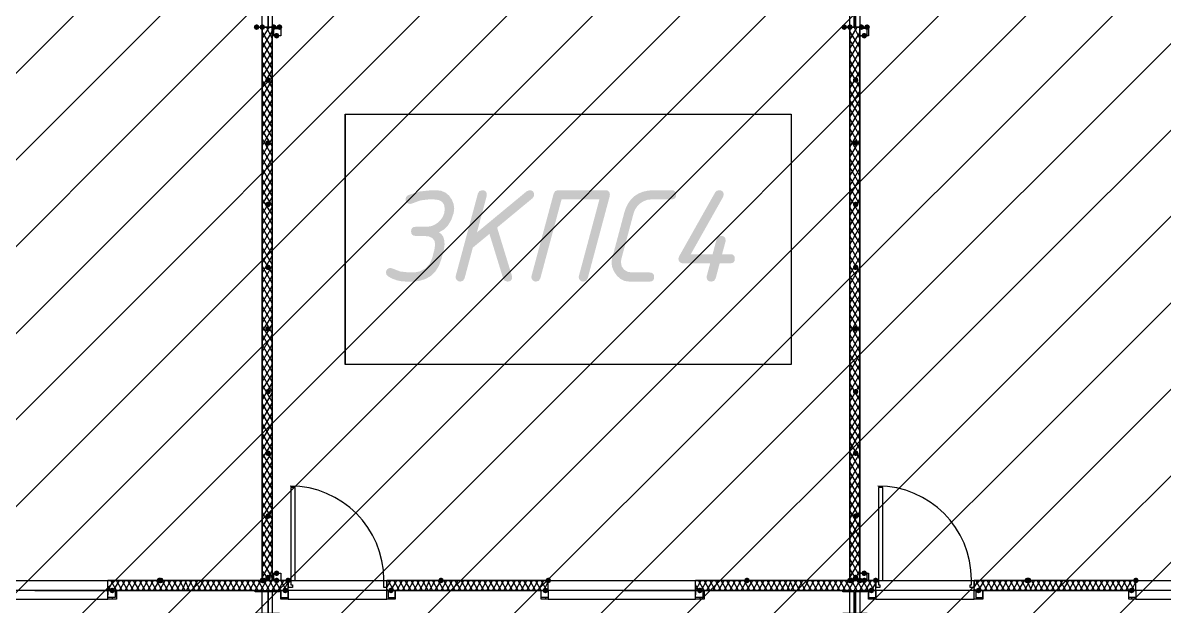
# Model space of a CAD drawing. Header units: millimetres. Extents: x 0 to 420, y 0 to 297.
# Drawn here: x 284.29 to 318.08, y 199.86 to 217.13 of the extents above; entities that cross this region are included whole.
import ezdxf

# ---------------------------------------------------------------- set-up
doc = ezdxf.new("R2010")
doc.units = ezdxf.units.MM
doc.layers.get('0').update_dxf_attribs({"linetype": 'CONTINUOUS'})

msp = doc.modelspace()

# ---------------------------------------------------------------- hatches: boundary and pattern name
at = {"true_color": 0x000007}
for points in [[(291.295667, 217.000667), (291.270796, 216.940871), (291.211, 216.916), (291.151204, 216.940871), (291.126333, 217.000667), (291.151204, 217.060462), (291.211, 217.085333), (291.270796, 217.060463)], [(291.465, 217.000667), (291.440129, 216.940871), (291.380333, 216.916), (291.320538, 216.940871), (291.295667, 217.000667), (291.320537, 217.060462), (291.380333, 217.085333), (291.440129, 217.060463)], [(291.803667, 217.000667), (291.778796, 216.940871), (291.719, 216.916), (291.659204, 216.940871), (291.634333, 217.000667), (291.659204, 217.060462), (291.719, 217.085333), (291.778796, 217.060463)], [(291.973, 217.000667), (291.948129, 216.940871), (291.888333, 216.916), (291.828538, 216.940871), (291.803667, 217.000667), (291.828537, 217.060462), (291.888333, 217.085333), (291.948129, 217.060463)], [(308.694667, 217.000667), (308.669796, 216.940871), (308.61, 216.916), (308.550204, 216.940871), (308.525333, 217.000667), (308.550204, 217.060462), (308.61, 217.085333), (308.669796, 217.060463)], [(308.864, 217.000667), (308.839129, 216.940871), (308.779333, 216.916), (308.719538, 216.940871), (308.694667, 217.000667), (308.719537, 217.060462), (308.779333, 217.085333), (308.839129, 217.060463)], [(309.202667, 217.000667), (309.177796, 216.940871), (309.118, 216.916), (309.058204, 216.940871), (309.033333, 217.000667), (309.058204, 217.060462), (309.118, 217.085333), (309.177796, 217.060463)], [(309.372, 217.000667), (309.347129, 216.940871), (309.287333, 216.916), (309.227538, 216.940871), (309.202667, 217.000667), (309.227537, 217.060462), (309.287333, 217.085333), (309.347129, 217.060463)], [(291.888333, 216.746667), (291.863462, 216.686871), (291.803667, 216.662), (291.743871, 216.686871), (291.719, 216.746667), (291.743871, 216.806462), (291.803667, 216.831333), (291.863462, 216.806463)], [(309.287333, 216.746667), (309.262462, 216.686871), (309.202667, 216.662), (309.142871, 216.686871), (309.118, 216.746667), (309.142871, 216.806462), (309.202667, 216.831333), (309.262462, 216.806463)], [(291.634333, 215.434333), (291.609462, 215.374537), (291.549667, 215.349667), (291.489871, 215.374537), (291.465, 215.434333), (291.489871, 215.494129), (291.549667, 215.519), (291.609462, 215.494129)], [(309.033333, 215.434333), (309.008462, 215.374537), (308.948667, 215.349667), (308.888871, 215.374537), (308.864, 215.434333), (308.888871, 215.494129), (308.948667, 215.519), (309.008462, 215.494129)], [(291.634333, 213.571667), (291.609462, 213.511871), (291.549667, 213.487), (291.489871, 213.511871), (291.465, 213.571667), (291.489871, 213.631462), (291.549667, 213.656333), (291.609462, 213.631463)], [(309.033333, 213.571667), (309.008462, 213.511871), (308.948667, 213.487), (308.888871, 213.511871), (308.864, 213.571667), (308.888871, 213.631462), (308.948667, 213.656333), (309.008462, 213.631463)], [(295.822247, 211.781539), (295.756652, 211.765003), (295.704563, 211.775062), (295.660741, 211.805793), (295.630975, 211.850096), (295.621053, 211.900602), (295.639381, 211.974602), (295.694916, 212.021318), (296.032536, 212.133697), (296.389999, 212.171248), (296.529456, 212.171248), (296.676639, 212.153575), (296.803204, 212.100555), (296.9092, 212.012188), (296.994682, 211.888475), (297.045049, 211.758664), (297.06193, 211.623892), (297.045945, 211.494907), (296.975252, 211.292956), (296.878927, 211.130278), (296.75697, 211.006875), (296.609382, 210.922746), (296.682858, 210.872714), (296.735404, 210.797), (296.76697, 210.69555), (296.777503, 210.568314), (296.756557, 210.41232), (296.684899, 210.141674), (296.609873, 209.934865), (296.505547, 209.765883), (296.371972, 209.634728), (296.2092, 209.5414), (296.0191, 209.484349), (295.801301, 209.465332), (295.662395, 209.465332), (295.507038, 209.47516), (295.361707, 209.504675), (295.226297, 209.553932), (295.100706, 209.62298), (295.056058, 209.670591), (295.041175, 209.735979), (295.050752, 209.787104), (295.07976, 209.830788), (295.123237, 209.860829), (295.176223, 209.871027), (295.247881, 209.848427), (295.466989, 209.764091), (295.734053, 209.735979), (295.875164, 209.735979), (296.044249, 209.7654), (296.204239, 209.853939), (296.33157, 209.984577), (296.40433, 210.141674), (296.475988, 210.41232), (296.498588, 210.566109), (296.477711, 210.676163), (296.415079, 210.754901), (296.310693, 210.802219), (296.164552, 210.818015), (295.920363, 210.818015), (295.861125, 210.82649), (295.81894, 210.851915), (295.793704, 210.894289), (295.785316, 210.953614), (295.793704, 211.01262), (295.81894, 211.054831), (295.861125, 211.080195), (295.920363, 211.088661), (296.238415, 211.088661), (296.355823, 211.101184), (296.464964, 211.138822), (296.565836, 211.201678), (296.658441, 211.289855), (296.726585, 211.388247), (296.76703, 211.494907), (296.783566, 211.615623), (296.763016, 211.740146), (296.701435, 211.829219), (296.598927, 211.882739), (296.455593, 211.900602), (296.316136, 211.900602), (296.065471, 211.870836)], [(298.105639, 210.877546), (297.613404, 210.471852), (297.369767, 209.565654), (297.322982, 209.490275), (297.240231, 209.465332), (297.189864, 209.475254), (297.144871, 209.50502), (297.113383, 209.547877), (297.102979, 209.596522), (297.109042, 209.637312), (297.763334, 212.070927), (297.80881, 212.146099), (297.892319, 212.171248), (297.951325, 212.162885), (297.993536, 212.137831), (298.0189, 212.096137), (298.027367, 212.037854), (298.023508, 211.998718), (297.734671, 210.920541), (299.206416, 212.138175), (299.292406, 212.171248), (299.351411, 212.162773), (299.393623, 212.137349), (299.418987, 212.094974), (299.427453, 212.035649), (299.41512, 211.977772), (299.378395, 211.93147), (298.33274, 211.066062), (298.769302, 209.641721), (298.775917, 209.598727), (298.767442, 209.540212), (298.742017, 209.498543), (298.699642, 209.473618), (298.640318, 209.465332), (298.557636, 209.489379), (298.511334, 209.561795)], [(301.362025, 211.900602), (300.240853, 211.900602), (299.61357, 209.565654), (299.566786, 209.490275), (299.484035, 209.465332), (299.433668, 209.475254), (299.388675, 209.50502), (299.357186, 209.547877), (299.346782, 209.596522), (299.352846, 209.637312), (300.007138, 212.070927), (300.052613, 212.146099), (300.136123, 212.171248), (301.536209, 212.171248), (301.595215, 212.162885), (301.637426, 212.137831), (301.662791, 212.096137), (301.671257, 212.037854), (301.667399, 211.998718), (301.015311, 209.565654), (300.969836, 209.490275), (300.886327, 209.465332), (300.835546, 209.475254), (300.790966, 209.50502), (300.759478, 209.547877), (300.749074, 209.596522), (300.755137, 209.637312)], [(302.847357, 209.735979), (302.906363, 209.727504), (302.948574, 209.702079), (302.973938, 209.659705), (302.982405, 209.60038), (302.973938, 209.541142), (302.948574, 209.498957), (302.906363, 209.473721), (302.847357, 209.465332), (302.250942, 209.465332), (302.113801, 209.484039), (301.991802, 209.54016), (301.884995, 209.633694), (301.793433, 209.764642), (301.737898, 209.898243), (301.71957, 210.033084), (301.733902, 210.141674), (302.094948, 211.494907), (302.148176, 211.653425), (302.21774, 211.790806), (302.303646, 211.907053), (302.405902, 212.002163), (302.524514, 212.076138), (302.659487, 212.128977), (302.810829, 212.16068), (302.978546, 212.171248), (303.498893, 212.171248), (303.558218, 212.162773), (303.600592, 212.137349), (303.626017, 212.094974), (303.634492, 212.035649), (303.626017, 211.976411), (303.600592, 211.934226), (303.558218, 211.90899), (303.498893, 211.900602), (302.904683, 211.900602), (302.786758, 211.888001), (302.67772, 211.850234), (302.577571, 211.787353), (302.486311, 211.699408), (302.417271, 211.602119), (302.375517, 211.494907), (302.012817, 210.141674), (301.998485, 210.041352), (302.021705, 209.917329), (302.091641, 209.819764), (302.196578, 209.756788), (302.324254, 209.735979)], [(304.993741, 210.277273), (305.235724, 210.277273), (305.295049, 210.268798), (305.337423, 210.243373), (305.362848, 210.200998), (305.371323, 210.141674), (305.362848, 210.082435), (305.337423, 210.04025), (305.295049, 210.015015), (305.235724, 210.006626), (304.922083, 210.006626), (304.805225, 209.565654), (304.75975, 209.490275), (304.676241, 209.465332), (304.61515, 209.473911), (304.571579, 209.499646), (304.545473, 209.542537), (304.536783, 209.602585), (304.541193, 209.635658), (304.641514, 210.006626), (303.835637, 210.006626), (303.782652, 210.016548), (303.739175, 210.046313), (303.710167, 210.090066), (303.700589, 210.141674), (303.71878, 210.209473), (304.787035, 212.103449), (304.834508, 212.154298), (304.903892, 212.171248), (304.96394, 212.162885), (305.006832, 212.137831), (305.032567, 212.096137), (305.041145, 212.037854), (305.022404, 211.970055), (304.067699, 210.277273), (304.713172, 210.277273), (304.832234, 210.719898), (304.87771, 210.793348), (304.961219, 210.818015), (305.021267, 210.809764), (305.064158, 210.78508), (305.089893, 210.744066), (305.098471, 210.686826), (305.094613, 210.649894)], [(291.634333, 211.751333), (291.609462, 211.691537), (291.549667, 211.666667), (291.489871, 211.691537), (291.465, 211.751333), (291.489871, 211.811129), (291.549667, 211.836), (291.609462, 211.811129)], [(309.033333, 211.751333), (309.008462, 211.691537), (308.948667, 211.666667), (308.888871, 211.691537), (308.864, 211.751333), (308.888871, 211.811129), (308.948667, 211.836), (309.008462, 211.811129)], [(291.634333, 209.888667), (291.609462, 209.828871), (291.549667, 209.804), (291.489871, 209.828871), (291.465, 209.888667), (291.489871, 209.948462), (291.549667, 209.973333), (291.609462, 209.948463)], [(309.033333, 209.888667), (309.008462, 209.828871), (308.948667, 209.804), (308.888871, 209.828871), (308.864, 209.888667), (308.888871, 209.948462), (308.948667, 209.973333), (309.008462, 209.948463)], [(291.634333, 208.068333), (291.609462, 208.008537), (291.549667, 207.983667), (291.489871, 208.008537), (291.465, 208.068333), (291.489871, 208.128129), (291.549667, 208.153), (291.609462, 208.128129)], [(309.033333, 208.068333), (309.008462, 208.008537), (308.948667, 207.983667), (308.888871, 208.008537), (308.864, 208.068333), (308.888871, 208.128129), (308.948667, 208.153), (309.008462, 208.128129)], [(291.634333, 206.205667), (291.609462, 206.145871), (291.549667, 206.121), (291.489871, 206.145871), (291.465, 206.205667), (291.489871, 206.265462), (291.549667, 206.290333), (291.609462, 206.265463)], [(309.033333, 206.205667), (309.008462, 206.145871), (308.948667, 206.121), (308.888871, 206.145871), (308.864, 206.205667), (308.888871, 206.265462), (308.948667, 206.290333), (309.008462, 206.265463)], [(291.634333, 204.385333), (291.609462, 204.325537), (291.549667, 204.300667), (291.489871, 204.325537), (291.465, 204.385333), (291.489871, 204.445129), (291.549667, 204.47), (291.609462, 204.445129)], [(309.033333, 204.385333), (309.008462, 204.325537), (308.948667, 204.300667), (308.888871, 204.325537), (308.864, 204.385333), (308.888871, 204.445129), (308.948667, 204.47), (309.008462, 204.445129)], [(291.634333, 202.522667), (291.609462, 202.462871), (291.549667, 202.438), (291.489871, 202.462871), (291.465, 202.522667), (291.489871, 202.582462), (291.549667, 202.607333), (291.609462, 202.582463)], [(309.033333, 202.522667), (309.008462, 202.462871), (308.948667, 202.438), (308.888871, 202.462871), (308.864, 202.522667), (308.888871, 202.582462), (308.948667, 202.607333), (309.008462, 202.582463)], [(291.634333, 200.702333), (291.609462, 200.642537), (291.549667, 200.617667), (291.489871, 200.642537), (291.465, 200.702333), (291.489871, 200.762129), (291.549667, 200.787), (291.609462, 200.762129)], [(291.888333, 200.829333), (291.863462, 200.769537), (291.803667, 200.744667), (291.743871, 200.769537), (291.719, 200.829333), (291.743871, 200.889129), (291.803667, 200.914), (291.863462, 200.889129)], [(309.033333, 200.702333), (309.008462, 200.642537), (308.948667, 200.617667), (308.888871, 200.642537), (308.864, 200.702333), (308.888871, 200.762129), (308.948667, 200.787), (309.008462, 200.762129)], [(309.287333, 200.829333), (309.262462, 200.769537), (309.202667, 200.744667), (309.142871, 200.769537), (309.118, 200.829333), (309.142871, 200.889129), (309.202667, 200.914), (309.262462, 200.889129)], [(287.02, 200.321333), (286.995129, 200.261537), (286.935333, 200.236667), (286.875538, 200.261537), (286.850667, 200.321333), (286.875537, 200.381129), (286.935333, 200.406), (286.995129, 200.381129)], [(291.888333, 200.617667), (291.863462, 200.557871), (291.803667, 200.533), (291.743871, 200.557871), (291.719, 200.617667), (291.743871, 200.677462), (291.803667, 200.702333), (291.863462, 200.677463)], [(292.142333, 200.321333), (292.117462, 200.261537), (292.057667, 200.236667), (291.997871, 200.261537), (291.973, 200.321333), (291.997871, 200.381129), (292.057667, 200.406), (292.117462, 200.381129)], [(295.275, 200.321333), (295.250129, 200.261537), (295.190333, 200.236667), (295.130538, 200.261537), (295.105667, 200.321333), (295.130537, 200.381129), (295.190333, 200.406), (295.250129, 200.381129)], [(299.847, 200.321333), (299.822129, 200.261537), (299.762333, 200.236667), (299.702538, 200.261537), (299.677667, 200.321333), (299.702537, 200.381129), (299.762333, 200.406), (299.822129, 200.381129)], [(304.419, 200.321333), (304.394129, 200.261537), (304.334333, 200.236667), (304.274537, 200.261537), (304.249667, 200.321333), (304.274537, 200.381129), (304.334333, 200.406), (304.394129, 200.381129)], [(309.160333, 200.617667), (309.135463, 200.557871), (309.075667, 200.533), (309.015871, 200.557871), (308.991, 200.617667), (309.015871, 200.677462), (309.075667, 200.702333), (309.135462, 200.677463)], [(309.287333, 200.617667), (309.262462, 200.557871), (309.202667, 200.533), (309.142871, 200.557871), (309.118, 200.617667), (309.142871, 200.677462), (309.202667, 200.702333), (309.262462, 200.677463)], [(309.499, 200.321333), (309.474129, 200.261537), (309.414333, 200.236667), (309.354537, 200.261537), (309.329667, 200.321333), (309.354537, 200.381129), (309.414333, 200.406), (309.474129, 200.381129)], [(312.674, 200.321333), (312.649129, 200.261537), (312.589333, 200.236667), (312.529537, 200.261537), (312.504667, 200.321333), (312.529537, 200.381129), (312.589333, 200.406), (312.649129, 200.381129)], [(317.203667, 200.321333), (317.178796, 200.261537), (317.119, 200.236667), (317.059204, 200.261537), (317.034333, 200.321333), (317.059204, 200.381129), (317.119, 200.406), (317.178796, 200.381129)]]:
    msp.add_hatch(color=0, dxfattribs=at).paths.add_polyline_path(points, flags=0)
h = msp.add_hatch(color=0, dxfattribs=at)
h.paths.add_polyline_path([(286.808333, 200.617667), (291.380333, 200.617667)], flags=0)
h.paths.add_polyline_path([(291.380333, 200.617667), (286.808333, 200.617667)], flags=0)
at = {"true_color": 0x0000fe}
for points in [[(288.417, 200.617667), (288.392129, 200.557871), (288.332333, 200.533), (288.272538, 200.557871), (288.247667, 200.617667), (288.272537, 200.677462), (288.332333, 200.702333), (288.392129, 200.677463)], [(288.459333, 200.617667), (288.434463, 200.557871), (288.374667, 200.533), (288.314871, 200.557871), (288.29, 200.617667), (288.314871, 200.677462), (288.374667, 200.702333), (288.434462, 200.677463)], [(291.465, 200.617667), (291.440129, 200.557871), (291.380333, 200.533), (291.320538, 200.557871), (291.295667, 200.617667), (291.320537, 200.677462), (291.380333, 200.702333), (291.440129, 200.677463)], [(291.507333, 200.617667), (291.482462, 200.557871), (291.422667, 200.533), (291.362871, 200.557871), (291.338, 200.617667), (291.362871, 200.677462), (291.422667, 200.702333), (291.482462, 200.677463)], [(291.507333, 200.617667), (291.482462, 200.557871), (291.422667, 200.533), (291.362871, 200.557871), (291.338, 200.617667), (291.362871, 200.677462), (291.422667, 200.702333), (291.482462, 200.677463)], [(292.227, 200.617667), (292.202129, 200.557871), (292.142333, 200.533), (292.082538, 200.557871), (292.057667, 200.617667), (292.082537, 200.677462), (292.142333, 200.702333), (292.202129, 200.677463)], [(296.756667, 200.617667), (296.731796, 200.557871), (296.672, 200.533), (296.612204, 200.557871), (296.587333, 200.617667), (296.612204, 200.677462), (296.672, 200.702333), (296.731796, 200.677463)], [(299.931667, 200.617667), (299.906796, 200.557871), (299.847, 200.533), (299.787204, 200.557871), (299.762333, 200.617667), (299.787204, 200.677462), (299.847, 200.702333), (299.906796, 200.677463)], [(305.816, 200.617667), (305.791129, 200.557871), (305.731333, 200.533), (305.671538, 200.557871), (305.646667, 200.617667), (305.671537, 200.677462), (305.731333, 200.702333), (305.791129, 200.677463)], [(308.864, 200.617667), (308.839129, 200.557871), (308.779333, 200.533), (308.719538, 200.557871), (308.694667, 200.617667), (308.719537, 200.677462), (308.779333, 200.702333), (308.839129, 200.677463)], [(308.906333, 200.617667), (308.881463, 200.557871), (308.821667, 200.533), (308.761871, 200.557871), (308.737, 200.617667), (308.761871, 200.677462), (308.821667, 200.702333), (308.881462, 200.677463)], [(308.906333, 200.617667), (308.881463, 200.557871), (308.821667, 200.533), (308.761871, 200.557871), (308.737, 200.617667), (308.761871, 200.677462), (308.821667, 200.702333), (308.881462, 200.677463)], [(309.626, 200.617667), (309.601129, 200.557871), (309.541333, 200.533), (309.481537, 200.557871), (309.456667, 200.617667), (309.481537, 200.677462), (309.541333, 200.702333), (309.601129, 200.677463)], [(314.113333, 200.617667), (314.088462, 200.557871), (314.028667, 200.533), (313.968871, 200.557871), (313.944, 200.617667), (313.968871, 200.677462), (314.028667, 200.702333), (314.088462, 200.677463)], [(314.155667, 200.617667), (314.130796, 200.557871), (314.071, 200.533), (314.011204, 200.557871), (313.986333, 200.617667), (314.011204, 200.677462), (314.071, 200.702333), (314.130796, 200.677463)], [(317.330667, 200.617667), (317.305796, 200.557871), (317.246, 200.533), (317.186204, 200.557871), (317.161333, 200.617667), (317.186204, 200.677462), (317.246, 200.702333), (317.305796, 200.677463)]]:
    msp.add_hatch(color=0, dxfattribs=at).paths.add_polyline_path(points, flags=0)
at = {"true_color": 0x000007}
h = msp.add_hatch(color=0, dxfattribs=at)
h.paths.add_polyline_path([(291.422667, 200.617667), (292.142333, 200.617667)], flags=0)
h.paths.add_polyline_path([(292.142333, 200.617667), (291.422667, 200.617667)], flags=0)
h = msp.add_hatch(color=0, dxfattribs=at)
h.paths.add_polyline_path([(295.063333, 200.617667), (299.847, 200.617667)], flags=0)
h.paths.add_polyline_path([(299.847, 200.617667), (295.063333, 200.617667)], flags=0)
h = msp.add_hatch(color=0, dxfattribs=at)
h.paths.add_polyline_path([(304.207333, 200.617667), (308.779333, 200.617667)], flags=0)
h.paths.add_polyline_path([(308.779333, 200.617667), (304.207333, 200.617667)], flags=0)
h = msp.add_hatch(color=0, dxfattribs=at)
h.paths.add_polyline_path([(308.821667, 200.617667), (309.541333, 200.617667)], flags=0)
h.paths.add_polyline_path([(309.541333, 200.617667), (308.821667, 200.617667)], flags=0)
h = msp.add_hatch(color=0, dxfattribs=at)
h.paths.add_polyline_path([(312.462333, 200.617667), (317.246, 200.617667)], flags=0)
h.paths.add_polyline_path([(317.246, 200.617667), (312.462333, 200.617667)], flags=0)

# ---------------------------------------------------------------- linework, layer by layer
at = {"color": 0, "true_color": 0x000006}
for points in [[(257.598334, 189.145333), (303.53, 235.076999)], [(260.138334, 189.145333), (306.112334, 235.076999)], [(262.720667, 189.145333), (308.652334, 235.076999)], [(265.303001, 189.145333), (311.234667, 235.076999)], [(267.843001, 189.145333), (313.774667, 235.076999)], [(270.425334, 189.145333), (316.357, 235.076999)], [(272.965334, 189.145333), (318.897, 235.076999)], [(275.547667, 189.145333), (321.479334, 235.076999)], [(278.087667, 189.145333), (324.019334, 235.076999)], [(280.670001, 189.145333), (326.601667, 235.076999)], [(283.210001, 189.145333), (329.141667, 235.076999)], [(285.792334, 189.145333), (331.724, 235.076999)], [(288.332334, 189.145333), (334.306334, 235.076999)], [(290.914667, 189.145333), (336.846334, 235.076999)], [(293.454667, 189.145333), (339.428667, 235.076999)], [(296.037, 189.145333), (341.968667, 235.076999)], [(298.577, 189.145333), (344.551, 235.076999)], [(301.159334, 189.145333), (347.091, 235.076999)], [(303.699334, 189.145333), (349.673334, 235.076999)], [(306.281667, 189.145333), (352.213334, 235.076999)]]:
    msp.add_lwpolyline(points, dxfattribs=at)
at = {"color": 0, "true_color": 0x000007}
for points in [[(291.380333, 200.617667), (291.380333, 235.077), (274.277667, 235.077), (274.277667, 200.617667)], [(291.676667, 200.617667), (308.779333, 200.617667), (308.779333, 235.077), (291.676667, 235.077)], [(309.075667, 200.617667), (326.178333, 200.617667), (326.178333, 235.077), (309.075667, 235.077)], [(291.888333, 217.000667), (291.168667, 217.000667), (291.549667, 217.000667), (291.549667, 217.678), (291.168667, 217.678), (291.168667, 217.720333), (291.888333, 217.720333), (291.888333, 217.678), (291.549667, 217.678), (291.549667, 217.000667)], [(309.287333, 217.000667), (308.567667, 217.000667), (308.906333, 217.000667), (308.906333, 217.678), (308.567667, 217.678), (308.567667, 217.720333), (309.287333, 217.720333), (309.287333, 217.678), (308.948667, 217.678), (308.948667, 217.000667)], [(291.930667, 216.746667), (291.719, 216.746667), (291.719, 216.958333), (291.930667, 216.958333), (291.930667, 216.746667), (291.676667, 216.746667), (291.676667, 217.000667), (291.930667, 217.000667)], [(309.329667, 216.746667), (309.075667, 216.746667), (309.075667, 217.000667), (309.329667, 217.000667)], [(309.287333, 216.746667), (309.287333, 216.958333), (309.075667, 216.958333), (309.075667, 216.746667)], [(293.835667, 214.418332), (307.043667, 214.418332), (307.043667, 207.009999), (293.835667, 207.009999)], [(292.227, 203.369333), (292.227, 200.617667), (292.354, 200.617667), (292.354, 203.369333)], [(309.626, 203.369333), (309.626, 200.617667), (309.753, 200.617667), (309.753, 203.369333)], [(291.930667, 200.617667), (291.719, 200.617667), (291.719, 200.829333), (291.930667, 200.829333), (291.930667, 200.617667), (291.676667, 200.617667), (291.676667, 200.829333), (291.930667, 200.829333)], [(309.329667, 200.617667), (309.075667, 200.617667), (309.075667, 200.829333), (309.329667, 200.829333)], [(309.287333, 200.617667), (309.287333, 200.829333), (309.075667, 200.829333), (309.075667, 200.617667)], [(286.808333, 200.617667), (291.380333, 200.617667)], [(291.380333, 200.617667), (286.808333, 200.617667)], [(286.808333, 200.617667), (291.380333, 200.617667), (286.808333, 200.617667), (291.380333, 200.617667)], [(291.422667, 200.617667), (292.142333, 200.617667)], [(292.142333, 200.617667), (291.422667, 200.617667)], [(292.142333, 200.617667), (291.422667, 200.617667)], [(292.142333, 200.617667), (291.422667, 200.617667)], [(292.142333, 200.406), (292.142333, 200.617667), (292.227, 200.617667), (292.227, 200.490667), (292.269333, 200.490667), (292.269333, 200.406)], [(292.142333, 200.617667), (292.142333, 200.406)], [(294.978667, 200.406), (294.978667, 200.490667), (294.978667, 200.617667), (295.063333, 200.617667), (295.063333, 200.406)], [(295.063333, 200.617667), (299.847, 200.617667)], [(299.847, 200.617667), (295.063333, 200.617667)], [(295.063333, 200.617667), (295.063333, 200.406)], [(295.063333, 200.617667), (299.847, 200.617667), (295.063333, 200.617667), (299.847, 200.617667)], [(304.207333, 200.617667), (308.779333, 200.617667)], [(308.779333, 200.617667), (304.207333, 200.617667)], [(304.207333, 200.617667), (308.779333, 200.617667), (304.207333, 200.617667), (308.779333, 200.617667)], [(308.821667, 200.617667), (309.541333, 200.617667)], [(309.541333, 200.617667), (308.821667, 200.617667)], [(309.541333, 200.617667), (308.821667, 200.617667)], [(309.541333, 200.617667), (308.821667, 200.617667)], [(309.541333, 200.406), (309.541333, 200.617667), (309.626, 200.617667), (309.626, 200.490667), (309.668333, 200.490667), (309.668333, 200.406)], [(309.541333, 200.617667), (309.541333, 200.406)], [(312.335333, 200.406), (312.335333, 200.490667), (312.377667, 200.490667), (312.377667, 200.617667), (312.462333, 200.617667), (312.462333, 200.406)], [(312.462333, 200.617667), (317.246, 200.617667)], [(317.246, 200.617667), (312.462333, 200.617667)], [(312.462333, 200.617667), (312.462333, 200.406)], [(312.462333, 200.617667), (317.246, 200.617667), (312.462333, 200.617667), (317.246, 200.617667)], [(291.380333, 200.321333), (274.277667, 200.321333), (274.277667, 189.145333), (291.380333, 189.145333)], [(291.888333, 199.601667), (291.168667, 199.601667), (291.168667, 199.644), (291.549667, 199.644), (291.549667, 200.279), (291.168667, 200.279), (291.168667, 200.321333), (291.888333, 200.321333), (291.888333, 200.279), (291.549667, 200.279), (291.549667, 199.644), (291.888333, 199.644)], [(308.779333, 200.321333), (291.676667, 200.321333), (291.676667, 189.145333), (308.779333, 189.145333)], [(292.142333, 200.067333), (291.930667, 200.067333), (291.930667, 200.321333), (292.142333, 200.321333)], [(292.142333, 200.109667), (292.142333, 200.321333), (291.930667, 200.321333), (291.930667, 200.109667)], [(295.317333, 200.067333), (295.063333, 200.067333), (295.063333, 200.321333), (295.317333, 200.321333)], [(295.317333, 200.109667), (295.317333, 200.321333), (295.105667, 200.321333), (295.105667, 200.109667)], [(299.635333, 200.321333), (299.847, 200.321333), (299.847, 200.109667), (299.635333, 200.109667), (299.635333, 200.321333), (299.847, 200.321333), (299.847, 200.067333), (299.635333, 200.067333)], [(309.287333, 199.601667), (308.567667, 199.601667), (308.567667, 199.644), (308.906333, 199.644), (308.906333, 200.279), (308.567667, 200.279), (308.567667, 200.321333), (309.287333, 200.321333), (309.287333, 200.279), (308.948667, 200.279), (308.948667, 199.644), (309.287333, 199.644)], [(326.178333, 189.145333), (326.178333, 200.321333), (309.075667, 200.321333), (309.075667, 189.145333)], [(309.541333, 200.067333), (309.329667, 200.067333), (309.329667, 200.321333), (309.541333, 200.321333)], [(309.541333, 200.109667), (309.541333, 200.321333), (309.329667, 200.321333), (309.329667, 200.109667)], [(312.716333, 200.067333), (312.462333, 200.067333), (312.462333, 200.321333), (312.716333, 200.321333)], [(312.716333, 200.109667), (312.716333, 200.321333), (312.504667, 200.321333), (312.504667, 200.109667)], [(317.034333, 200.321333), (317.246, 200.321333), (317.246, 200.109667), (317.034333, 200.109667), (317.034333, 200.321333), (317.246, 200.321333), (317.246, 200.067333), (317.034333, 200.067333)]]:
    msp.add_lwpolyline(points, close=True, dxfattribs=at)
for points in [[(291.549667, 217.000667), (291.549667, 217.720333)], [(308.948667, 217.000667), (308.948667, 217.720333)], [(291.380333, 216.958333), (291.422667, 217.000667)], [(291.380333, 216.662), (291.592, 217.000667)], [(291.676667, 200.617667), (291.676667, 217.000667), (291.380333, 217.000667), (291.380333, 200.617667)], [(291.676667, 216.662), (291.507333, 217.000667)], [(291.676667, 216.958333), (291.676667, 217.000667)], [(291.803667, 216.958333), (291.803667, 217.000667)], [(308.779333, 216.916), (308.821667, 217.000667)], [(308.779333, 216.619667), (308.991, 217.000667)], [(309.075667, 200.617667), (309.075667, 217.000667), (308.779333, 217.000667), (308.779333, 200.617667)], [(309.075667, 216.662), (308.906333, 217.000667)], [(309.075667, 216.958333), (309.075667, 217.000667)], [(309.202667, 216.958333), (309.202667, 217.000667)], [(291.380333, 216.365667), (291.676667, 216.873667)], [(291.676667, 216.365667), (291.380333, 216.873667)], [(309.075667, 216.408), (308.779333, 216.873667)], [(308.779333, 216.365667), (309.075667, 216.831333)], [(309.075667, 216.111667), (308.779333, 216.619667)], [(291.380333, 216.069333), (291.676667, 216.577333)], [(291.676667, 216.069333), (291.380333, 216.577333)], [(308.779333, 216.069333), (309.075667, 216.577333)], [(309.075667, 215.815333), (308.779333, 216.323333)], [(291.380333, 215.773), (291.676667, 216.281)], [(291.676667, 215.773), (291.380333, 216.281)], [(291.380333, 215.519), (291.676667, 215.984667)], [(291.676667, 215.476667), (291.380333, 215.984667)], [(308.779333, 215.773), (309.075667, 216.281)], [(309.075667, 215.519), (308.779333, 216.027)], [(308.779333, 215.476667), (309.075667, 215.984667)], [(291.380333, 215.222667), (291.676667, 215.730667)], [(291.676667, 215.222667), (291.380333, 215.688333)], [(309.075667, 215.222667), (308.779333, 215.730667)], [(308.779333, 215.180333), (309.075667, 215.688333)], [(291.380333, 214.926333), (291.676667, 215.434333)], [(291.676667, 214.926333), (291.380333, 215.434333)], [(309.075667, 214.926333), (308.779333, 215.434333)], [(308.779333, 214.884), (309.075667, 215.392)], [(291.380333, 214.63), (291.676667, 215.138)], [(291.676667, 214.63), (291.380333, 215.138)], [(309.075667, 214.63), (308.779333, 215.138)], [(308.779333, 214.63), (309.075667, 215.095667)], [(291.380333, 214.333667), (291.676667, 214.841667)], [(291.676667, 214.333667), (291.380333, 214.841667)], [(308.779333, 214.333667), (309.075667, 214.841667)], [(309.075667, 214.376), (308.779333, 214.841667)], [(291.380333, 214.037333), (291.676667, 214.545333)], [(291.676667, 214.037333), (291.380333, 214.545333)], [(293.835667, 214.418332), (293.835667, 207.009999)], [(309.075667, 214.079667), (308.779333, 214.587667)], [(308.779333, 214.037333), (309.075667, 214.545333)], [(309.075667, 213.783333), (308.779333, 214.291333)], [(291.380333, 213.783333), (291.676667, 214.249)], [(291.676667, 213.741), (291.380333, 214.249)], [(291.380333, 213.487), (291.676667, 213.995)], [(291.676667, 213.487), (291.380333, 213.952667)], [(308.779333, 213.741), (309.075667, 214.249)], [(309.075667, 213.487), (308.779333, 213.995)], [(308.779333, 213.444667), (309.075667, 213.952667)], [(291.380333, 213.190667), (291.676667, 213.698667)], [(291.676667, 213.190667), (291.380333, 213.698667)], [(309.075667, 213.190667), (308.779333, 213.698667)], [(308.779333, 213.148333), (309.075667, 213.656333)], [(291.380333, 212.894333), (291.676667, 213.402333)], [(291.676667, 212.894333), (291.380333, 213.402333)], [(309.075667, 212.894333), (308.779333, 213.402333)], [(308.779333, 212.852), (309.075667, 213.36)], [(291.380333, 212.598), (291.676667, 213.106)], [(291.676667, 212.598), (291.380333, 213.106)], [(309.075667, 212.598), (308.779333, 213.106)], [(308.779333, 212.598), (309.075667, 213.063667)], [(291.380333, 212.301667), (291.676667, 212.809667)], [(291.676667, 212.301667), (291.380333, 212.809667)], [(309.075667, 212.344), (308.779333, 212.852)], [(308.779333, 212.301667), (309.075667, 212.809667)], [(291.380333, 212.005333), (291.676667, 212.513333)], [(291.676667, 212.005333), (291.380333, 212.513333)], [(309.075667, 212.047667), (308.779333, 212.555667)], [(308.779333, 212.005333), (309.075667, 212.513333)], [(309.075667, 211.751333), (308.779333, 212.259333)], [(291.380333, 211.751333), (291.676667, 212.217)], [(291.676667, 211.709), (291.380333, 212.217)], [(291.380333, 211.455), (291.676667, 211.963)], [(291.676667, 211.455), (291.380333, 211.920667)], [(308.779333, 211.709), (309.075667, 212.217)], [(309.075667, 211.455), (308.779333, 211.963)], [(308.779333, 211.412667), (309.075667, 211.920667)], [(291.380333, 211.158667), (291.676667, 211.666667)], [(291.676667, 211.158667), (291.380333, 211.666667)], [(309.075667, 211.158667), (308.779333, 211.666667)], [(308.779333, 211.116333), (309.075667, 211.624333)], [(291.380333, 210.862333), (291.676667, 211.370333)], [(291.676667, 210.862333), (291.380333, 211.370333)], [(309.075667, 210.862333), (308.779333, 211.370333)], [(308.779333, 210.862333), (309.075667, 211.328)], [(291.380333, 210.566), (291.676667, 211.074)], [(291.676667, 210.566), (291.380333, 211.074)], [(308.779333, 210.566), (309.075667, 211.074)], [(309.075667, 210.608333), (308.779333, 211.074)], [(291.380333, 210.269667), (291.676667, 210.777667)], [(291.676667, 210.269667), (291.380333, 210.777667)], [(309.075667, 210.312), (308.779333, 210.82)], [(308.779333, 210.269667), (309.075667, 210.777667)], [(291.380333, 210.015667), (291.676667, 210.481333)], [(291.676667, 209.973333), (291.380333, 210.481333)], [(291.380333, 209.719333), (291.676667, 210.227333)], [(309.075667, 210.015667), (308.779333, 210.523667)], [(308.779333, 209.973333), (309.075667, 210.481333)], [(309.075667, 209.719333), (308.779333, 210.227333)], [(291.676667, 209.719333), (291.380333, 210.185)], [(291.380333, 209.423), (291.676667, 209.931)], [(291.676667, 209.423), (291.380333, 209.931)], [(308.779333, 209.677), (309.075667, 210.185)], [(309.075667, 209.423), (308.779333, 209.931)], [(308.779333, 209.380667), (309.075667, 209.888667)], [(291.380333, 209.126667), (291.676667, 209.634667)], [(291.676667, 209.126667), (291.380333, 209.634667)], [(309.075667, 209.126667), (308.779333, 209.634667)], [(308.779333, 209.084333), (309.075667, 209.592333)], [(291.380333, 208.830333), (291.676667, 209.338333)], [(291.676667, 208.830333), (291.380333, 209.338333)], [(309.075667, 208.830333), (308.779333, 209.338333)], [(308.779333, 208.830333), (309.075667, 209.296)], [(291.380333, 208.534), (291.676667, 209.042)], [(291.676667, 208.534), (291.380333, 209.042)], [(308.779333, 208.534), (309.075667, 209.042)], [(309.075667, 208.576333), (308.779333, 209.042)], [(291.380333, 208.237667), (291.676667, 208.745667)], [(291.676667, 208.237667), (291.380333, 208.745667)], [(309.075667, 208.28), (308.779333, 208.788)], [(308.779333, 208.237667), (309.075667, 208.745667)], [(291.380333, 207.983667), (291.676667, 208.449333)], [(291.676667, 207.941333), (291.380333, 208.449333)], [(291.380333, 207.687333), (291.676667, 208.195333)], [(309.075667, 207.983667), (308.779333, 208.491667)], [(308.779333, 207.941333), (309.075667, 208.449333)], [(309.075667, 207.687333), (308.779333, 208.195333)], [(291.676667, 207.687333), (291.380333, 208.153)], [(291.380333, 207.391), (291.676667, 207.899)], [(291.676667, 207.391), (291.380333, 207.899)], [(308.779333, 207.645), (309.075667, 208.153)], [(309.075667, 207.391), (308.779333, 207.899)], [(308.779333, 207.348667), (309.075667, 207.856667)], [(291.380333, 207.094667), (291.676667, 207.602667)], [(291.676667, 207.094667), (291.380333, 207.602667)], [(309.075667, 207.094667), (308.779333, 207.602667)], [(308.779333, 207.094667), (309.075667, 207.560333)], [(291.380333, 206.798333), (291.676667, 207.306333)], [(291.676667, 206.798333), (291.380333, 207.306333)], [(308.779333, 206.798333), (309.075667, 207.306333)], [(309.075667, 206.840667), (308.779333, 207.306333)], [(291.380333, 206.502), (291.676667, 207.01)], [(291.676667, 206.502), (291.380333, 207.01)], [(309.075667, 206.544333), (308.779333, 207.052333)], [(308.779333, 206.502), (309.075667, 207.01)], [(291.380333, 206.248), (291.676667, 206.713667)], [(291.676667, 206.205667), (291.380333, 206.713667)], [(309.075667, 206.248), (308.779333, 206.756)], [(308.779333, 206.205667), (309.075667, 206.713667)], [(291.380333, 205.951667), (291.676667, 206.459667)], [(291.676667, 205.909333), (291.380333, 206.417333)], [(291.380333, 205.655333), (291.676667, 206.163333)], [(291.676667, 205.655333), (291.380333, 206.163333)], [(309.075667, 205.951667), (308.779333, 206.459667)], [(308.779333, 205.909333), (309.075667, 206.417333)], [(309.075667, 205.655333), (308.779333, 206.163333)], [(291.380333, 205.359), (291.676667, 205.867)], [(291.676667, 205.359), (291.380333, 205.867)], [(308.779333, 205.613), (309.075667, 206.121)], [(309.075667, 205.359), (308.779333, 205.867)], [(308.779333, 205.316667), (309.075667, 205.824667)], [(291.380333, 205.062667), (291.676667, 205.570667)], [(291.676667, 205.062667), (291.380333, 205.570667)], [(309.075667, 205.062667), (308.779333, 205.570667)], [(308.779333, 205.062667), (309.075667, 205.528333)], [(291.380333, 204.766333), (291.676667, 205.274333)], [(291.676667, 204.766333), (291.380333, 205.274333)], [(308.779333, 204.766333), (309.075667, 205.274333)], [(309.075667, 204.808667), (308.779333, 205.274333)], [(291.380333, 204.47), (291.676667, 204.978)], [(291.676667, 204.47), (291.380333, 204.978)], [(309.075667, 204.512333), (308.779333, 205.020333)], [(308.779333, 204.47), (309.075667, 204.978)], [(291.380333, 204.216), (291.676667, 204.681667)], [(291.676667, 204.173667), (291.380333, 204.681667)], [(309.075667, 204.216), (308.779333, 204.724)], [(308.779333, 204.173667), (309.075667, 204.681667)], [(291.380333, 203.919667), (291.676667, 204.427667)], [(291.676667, 203.919667), (291.380333, 204.385333)], [(291.380333, 203.623333), (291.676667, 204.131333)], [(291.676667, 203.623333), (291.380333, 204.131333)], [(309.075667, 203.919667), (308.779333, 204.427667)], [(308.779333, 203.877333), (309.075667, 204.385333)], [(309.075667, 203.623333), (308.779333, 204.131333)], [(291.380333, 203.327), (291.676667, 203.835)], [(291.676667, 203.327), (291.380333, 203.835)], [(308.779333, 203.581), (309.075667, 204.089)], [(309.075667, 203.327), (308.779333, 203.835)], [(308.779333, 203.327), (309.075667, 203.792667)], [(291.380333, 203.030667), (291.676667, 203.538667)], [(291.676667, 203.030667), (291.380333, 203.538667)], [(308.779333, 203.030667), (309.075667, 203.538667)], [(309.075667, 203.073), (308.779333, 203.538667)], [(291.380333, 202.734333), (291.676667, 203.242333)], [(291.676667, 202.734333), (291.380333, 203.242333)], [(294.978667, 200.638833), (294.964351, 200.922342), (294.922333, 201.19766), (294.854007, 201.463395), (294.760766, 201.718151), (294.644004, 201.960537), (294.505114, 202.189157), (294.345491, 202.402619), (294.166528, 202.599528), (293.969619, 202.778491), (293.756157, 202.938114), (293.527537, 203.077004), (293.285151, 203.193766), (293.030395, 203.287007), (292.76466, 203.355333), (292.489342, 203.397351), (292.205833, 203.411667)], [(309.075667, 202.776667), (308.779333, 203.284667)], [(308.779333, 202.734333), (309.075667, 203.242333)], [(312.377667, 200.638833), (312.363351, 200.922342), (312.321333, 201.19766), (312.253007, 201.463395), (312.159766, 201.718151), (312.043004, 201.960537), (311.904114, 202.189157), (311.744491, 202.402619), (311.565528, 202.599528), (311.368619, 202.778491), (311.155157, 202.938114), (310.926537, 203.077004), (310.684151, 203.193766), (310.429395, 203.287007), (310.16366, 203.355333), (309.888342, 203.397351), (309.604833, 203.411667)], [(291.380333, 202.480333), (291.676667, 202.946)], [(291.676667, 202.438), (291.380333, 202.946)], [(309.075667, 202.480333), (308.779333, 202.988333)], [(308.779333, 202.438), (309.075667, 202.946)], [(291.380333, 202.184), (291.676667, 202.692)], [(291.676667, 202.141667), (291.380333, 202.649667)], [(309.075667, 202.184), (308.779333, 202.692)], [(308.779333, 202.141667), (309.075667, 202.649667)], [(291.380333, 201.887667), (291.676667, 202.395667)], [(291.676667, 201.887667), (291.380333, 202.353333)], [(291.380333, 201.591333), (291.676667, 202.099333)], [(291.676667, 201.591333), (291.380333, 202.099333)], [(309.075667, 201.887667), (308.779333, 202.395667)], [(308.779333, 201.845333), (309.075667, 202.353333)], [(309.075667, 201.591333), (308.779333, 202.099333)], [(291.380333, 201.295), (291.676667, 201.803)], [(291.676667, 201.295), (291.380333, 201.803)], [(308.779333, 201.549), (309.075667, 202.057)], [(309.075667, 201.295), (308.779333, 201.803)], [(308.779333, 201.295), (309.075667, 201.760667)], [(291.380333, 200.998667), (291.676667, 201.506667)], [(291.676667, 200.998667), (291.380333, 201.506667)], [(308.779333, 200.998667), (309.075667, 201.506667)], [(309.075667, 201.041), (308.779333, 201.506667)], [(291.380333, 200.702333), (291.676667, 201.210333)], [(291.676667, 200.702333), (291.380333, 201.210333)], [(309.075667, 200.744667), (308.779333, 201.252667)], [(308.779333, 200.702333), (309.075667, 201.210333)], [(291.592, 200.617667), (291.380333, 200.914)], [(291.507333, 200.617667), (291.676667, 200.914)], [(308.991, 200.617667), (308.779333, 200.956333)], [(308.906333, 200.617667), (309.075667, 200.914)], [(286.808333, 200.321333), (286.977667, 200.617667)], [(286.808333, 200.617667), (291.380333, 200.617667), (286.808333, 200.617667), (291.380333, 200.617667)], [(286.808333, 200.321333), (286.808333, 200.617667)], [(286.808333, 200.321333), (286.808333, 200.617667)], [(291.380333, 200.617667), (286.808333, 200.617667)], [(286.893, 200.321333), (286.808333, 200.448333)], [(287.062333, 200.321333), (286.893, 200.617667)], [(286.977667, 200.321333), (287.147, 200.617667)], [(287.231667, 200.321333), (287.062333, 200.617667)], [(287.147, 200.321333), (287.316333, 200.617667)], [(287.401, 200.321333), (287.231667, 200.617667)], [(287.316333, 200.321333), (287.485667, 200.617667)], [(287.570333, 200.321333), (287.401, 200.617667)], [(287.485667, 200.321333), (287.655, 200.617667)], [(287.739667, 200.321333), (287.570333, 200.617667)], [(287.655, 200.321333), (287.824333, 200.617667)], [(287.909, 200.321333), (287.739667, 200.617667)], [(287.824333, 200.321333), (287.993667, 200.617667)], [(288.078333, 200.321333), (287.909, 200.617667)], [(287.993667, 200.321333), (288.163, 200.617667)], [(288.247667, 200.321333), (288.078333, 200.617667)], [(288.163, 200.321333), (288.332333, 200.617667)], [(288.417, 200.321333), (288.247667, 200.617667)], [(288.332333, 200.321333), (288.501667, 200.617667)], [(288.586333, 200.321333), (288.417, 200.617667)], [(288.501667, 200.321333), (288.671, 200.617667)], [(288.755667, 200.321333), (288.586333, 200.617667)], [(288.671, 200.321333), (288.840333, 200.617667)], [(288.925, 200.321333), (288.755667, 200.617667)], [(288.840333, 200.321333), (289.009667, 200.617667)], [(289.094333, 200.321333), (288.925, 200.617667)], [(289.009667, 200.321333), (289.136667, 200.617667)], [(289.221333, 200.321333), (289.094333, 200.617667)], [(289.136667, 200.321333), (289.306, 200.617667)], [(289.390667, 200.321333), (289.221333, 200.617667)], [(289.306, 200.321333), (289.475333, 200.617667)], [(289.56, 200.321333), (289.390667, 200.617667)], [(289.475333, 200.321333), (289.644667, 200.617667)], [(289.729333, 200.321333), (289.56, 200.617667)], [(289.644667, 200.321333), (289.814, 200.617667)], [(289.898667, 200.321333), (289.729333, 200.617667)], [(289.814, 200.321333), (289.983333, 200.617667)], [(290.068, 200.321333), (289.898667, 200.617667)], [(289.983333, 200.321333), (290.152667, 200.617667)], [(290.237333, 200.321333), (290.068, 200.617667)], [(290.152667, 200.321333), (290.322, 200.617667)], [(290.406667, 200.321333), (290.237333, 200.617667)], [(290.322, 200.321333), (290.491333, 200.617667)], [(290.576, 200.321333), (290.406667, 200.617667)], [(290.491333, 200.321333), (290.660667, 200.617667)], [(290.745333, 200.321333), (290.576, 200.617667)], [(290.660667, 200.321333), (290.83, 200.617667)], [(290.914667, 200.321333), (290.745333, 200.617667)], [(290.83, 200.321333), (290.999333, 200.617667)], [(291.084, 200.321333), (290.914667, 200.617667)], [(290.999333, 200.321333), (291.168667, 200.617667)], [(291.253333, 200.321333), (291.084, 200.617667)], [(291.168667, 200.321333), (291.338, 200.617667)], [(291.422667, 200.321333), (291.253333, 200.617667)], [(291.338, 200.321333), (291.507333, 200.617667)], [(291.422667, 200.617667), (291.380333, 200.617667)], [(291.592, 200.321333), (291.422667, 200.617667)], [(292.142333, 200.617667), (291.422667, 200.617667), (292.142333, 200.617667), (291.422667, 200.617667)], [(291.507333, 200.321333), (291.676667, 200.617667)], [(291.761333, 200.321333), (291.592, 200.617667)], [(291.676667, 200.617667), (291.676667, 200.66)], [(291.676667, 200.321333), (291.846, 200.617667)], [(292.142333, 200.617667), (291.676667, 200.617667)], [(291.930667, 200.321333), (291.761333, 200.617667)], [(291.846, 200.321333), (292.015333, 200.617667)], [(292.1, 200.321333), (291.930667, 200.617667)], [(292.015333, 200.321333), (292.142333, 200.575333)], [(292.142333, 200.490667), (292.1, 200.617667)], [(292.142333, 200.321333), (292.142333, 200.406), (292.142333, 200.617667)], [(292.142333, 200.321333), (292.142333, 200.406)], [(295.063333, 200.406), (295.190333, 200.617667)], [(295.063333, 200.617667), (299.847, 200.617667), (295.063333, 200.617667), (299.847, 200.617667)], [(295.063333, 200.321333), (295.063333, 200.406), (295.063333, 200.617667)], [(299.847, 200.617667), (295.063333, 200.617667)], [(295.063333, 200.321333), (295.063333, 200.406)], [(295.275, 200.321333), (295.105667, 200.617667)], [(295.190333, 200.321333), (295.359667, 200.617667)], [(295.444333, 200.321333), (295.275, 200.617667)], [(295.359667, 200.321333), (295.529, 200.617667)], [(295.613667, 200.321333), (295.444333, 200.617667)], [(295.529, 200.321333), (295.698333, 200.617667)], [(295.783, 200.321333), (295.613667, 200.617667)], [(295.698333, 200.321333), (295.867667, 200.617667)], [(295.952333, 200.321333), (295.783, 200.617667)], [(295.867667, 200.321333), (296.037, 200.617667)], [(296.121667, 200.321333), (295.952333, 200.617667)], [(296.037, 200.321333), (296.206333, 200.617667)], [(296.291, 200.321333), (296.121667, 200.617667)], [(296.206333, 200.321333), (296.333333, 200.617667)], [(296.418, 200.321333), (296.291, 200.617667)], [(296.333333, 200.321333), (296.502667, 200.617667)], [(296.587333, 200.321333), (296.418, 200.617667)], [(296.502667, 200.321333), (296.672, 200.617667)], [(296.756667, 200.321333), (296.587333, 200.617667)], [(296.672, 200.321333), (296.841333, 200.617667)], [(296.926, 200.321333), (296.756667, 200.617667)], [(296.841333, 200.321333), (297.010667, 200.617667)], [(297.095333, 200.321333), (296.926, 200.617667)], [(297.010667, 200.321333), (297.18, 200.617667)], [(297.264667, 200.321333), (297.095333, 200.617667)], [(297.18, 200.321333), (297.349333, 200.617667)], [(297.434, 200.321333), (297.264667, 200.617667)], [(297.349333, 200.321333), (297.518667, 200.617667)], [(297.603333, 200.321333), (297.434, 200.617667)], [(297.518667, 200.321333), (297.688, 200.617667)], [(297.772667, 200.321333), (297.603333, 200.617667)], [(297.688, 200.321333), (297.857333, 200.617667)], [(297.942, 200.321333), (297.772667, 200.617667)], [(297.857333, 200.321333), (298.026667, 200.617667)], [(298.111333, 200.321333), (297.942, 200.617667)], [(298.026667, 200.321333), (298.196, 200.617667)], [(298.280667, 200.321333), (298.111333, 200.617667)], [(298.196, 200.321333), (298.365333, 200.617667)], [(298.45, 200.321333), (298.280667, 200.617667)], [(298.365333, 200.321333), (298.534667, 200.617667)], [(298.619333, 200.321333), (298.45, 200.617667)], [(298.534667, 200.321333), (298.704, 200.617667)], [(298.788667, 200.321333), (298.619333, 200.617667)], [(298.704, 200.321333), (298.873333, 200.617667)], [(298.958, 200.321333), (298.788667, 200.617667)], [(298.873333, 200.321333), (299.042667, 200.617667)], [(299.127333, 200.321333), (298.958, 200.617667)], [(299.042667, 200.321333), (299.212, 200.617667)], [(299.296667, 200.321333), (299.127333, 200.617667)], [(299.212, 200.321333), (299.381333, 200.617667)], [(299.466, 200.321333), (299.296667, 200.617667)], [(299.381333, 200.321333), (299.550667, 200.617667)], [(299.635333, 200.321333), (299.466, 200.617667)], [(299.550667, 200.321333), (299.72, 200.617667)], [(299.804667, 200.321333), (299.635333, 200.617667)], [(299.72, 200.321333), (299.847, 200.575333)], [(299.847, 200.490667), (299.804667, 200.617667)], [(299.847, 200.321333), (299.847, 200.617667)], [(299.847, 200.321333), (299.847, 200.617667)], [(304.207333, 200.575333), (304.207333, 200.617667)], [(304.207333, 200.321333), (304.376667, 200.617667)], [(304.207333, 200.617667), (308.779333, 200.617667), (304.207333, 200.617667), (308.779333, 200.617667)], [(304.207333, 200.321333), (304.207333, 200.617667)], [(304.207333, 200.321333), (304.207333, 200.617667)], [(308.779333, 200.617667), (304.207333, 200.617667)], [(304.292, 200.321333), (304.207333, 200.490667)], [(304.461333, 200.321333), (304.292, 200.617667)], [(304.376667, 200.321333), (304.546, 200.617667)], [(304.630667, 200.321333), (304.461333, 200.617667)], [(304.546, 200.321333), (304.715333, 200.617667)], [(304.8, 200.321333), (304.630667, 200.617667)], [(304.715333, 200.321333), (304.884667, 200.617667)], [(304.969333, 200.321333), (304.8, 200.617667)], [(304.884667, 200.321333), (305.054, 200.617667)], [(305.138667, 200.321333), (304.969333, 200.617667)], [(305.054, 200.321333), (305.223333, 200.617667)], [(305.308, 200.321333), (305.138667, 200.617667)], [(305.223333, 200.321333), (305.392667, 200.617667)], [(305.477333, 200.321333), (305.308, 200.617667)], [(305.392667, 200.321333), (305.562, 200.617667)], [(305.646667, 200.321333), (305.477333, 200.617667)], [(305.562, 200.321333), (305.731333, 200.617667)], [(305.816, 200.321333), (305.646667, 200.617667)], [(305.731333, 200.321333), (305.900667, 200.617667)], [(305.985333, 200.321333), (305.816, 200.617667)], [(305.900667, 200.321333), (306.07, 200.617667)], [(306.154667, 200.321333), (305.985333, 200.617667)], [(306.07, 200.321333), (306.239333, 200.617667)], [(306.324, 200.321333), (306.154667, 200.617667)], [(306.239333, 200.321333), (306.408667, 200.617667)], [(306.493333, 200.321333), (306.324, 200.617667)], [(306.408667, 200.321333), (306.578, 200.617667)], [(306.662667, 200.321333), (306.493333, 200.617667)], [(306.578, 200.321333), (306.747333, 200.617667)], [(306.832, 200.321333), (306.662667, 200.617667)], [(306.747333, 200.321333), (306.916667, 200.617667)], [(307.001333, 200.321333), (306.832, 200.617667)], [(306.916667, 200.321333), (307.043667, 200.617667)], [(307.128333, 200.321333), (307.001333, 200.617667)], [(307.043667, 200.321333), (307.213, 200.617667)], [(307.297667, 200.321333), (307.128333, 200.617667)], [(307.213, 200.321333), (307.382333, 200.617667)], [(307.467, 200.321333), (307.297667, 200.617667)], [(307.382333, 200.321333), (307.551667, 200.617667)], [(307.636333, 200.321333), (307.467, 200.617667)], [(307.551667, 200.321333), (307.721, 200.617667)], [(307.805667, 200.321333), (307.636333, 200.617667)], [(307.721, 200.321333), (307.890333, 200.617667)], [(307.975, 200.321333), (307.805667, 200.617667)], [(307.890333, 200.321333), (308.059667, 200.617667)], [(308.144333, 200.321333), (307.975, 200.617667)], [(308.059667, 200.321333), (308.229, 200.617667)], [(308.313667, 200.321333), (308.144333, 200.617667)], [(308.229, 200.321333), (308.398333, 200.617667)], [(308.483, 200.321333), (308.313667, 200.617667)], [(308.398333, 200.321333), (308.567667, 200.617667)], [(308.652333, 200.321333), (308.483, 200.617667)], [(308.567667, 200.321333), (308.737, 200.617667)], [(308.821667, 200.321333), (308.652333, 200.617667)], [(308.737, 200.321333), (308.906333, 200.617667)], [(308.821667, 200.617667), (308.779333, 200.66)], [(308.991, 200.321333), (308.821667, 200.617667)], [(309.541333, 200.617667), (308.821667, 200.617667), (309.541333, 200.617667), (308.821667, 200.617667)], [(308.906333, 200.321333), (309.075667, 200.617667)], [(309.160333, 200.321333), (308.991, 200.617667)], [(309.075667, 200.321333), (309.245, 200.617667)], [(309.541333, 200.617667), (309.075667, 200.617667)], [(309.329667, 200.321333), (309.160333, 200.617667)], [(309.245, 200.321333), (309.414333, 200.617667)], [(309.499, 200.321333), (309.329667, 200.617667)], [(309.414333, 200.321333), (309.541333, 200.533)], [(309.541333, 200.533), (309.499, 200.617667)], [(309.541333, 200.321333), (309.541333, 200.406), (309.541333, 200.617667)], [(309.541333, 200.321333), (309.541333, 200.406)], [(312.462333, 200.406), (312.589333, 200.617667)], [(312.462333, 200.617667), (317.246, 200.617667), (312.462333, 200.617667), (317.246, 200.617667)], [(312.462333, 200.321333), (312.462333, 200.406), (312.462333, 200.617667)], [(317.246, 200.617667), (312.462333, 200.617667)], [(312.462333, 200.321333), (312.462333, 200.406)], [(312.674, 200.321333), (312.504667, 200.617667)], [(312.589333, 200.321333), (312.758667, 200.617667)], [(312.843333, 200.321333), (312.674, 200.617667)], [(312.758667, 200.321333), (312.928, 200.617667)], [(313.012667, 200.321333), (312.843333, 200.617667)], [(312.928, 200.321333), (313.097333, 200.617667)], [(313.182, 200.321333), (313.012667, 200.617667)], [(313.097333, 200.321333), (313.266667, 200.617667)], [(313.351333, 200.321333), (313.182, 200.617667)], [(313.266667, 200.321333), (313.436, 200.617667)], [(313.520667, 200.321333), (313.351333, 200.617667)], [(313.436, 200.321333), (313.605333, 200.617667)], [(313.69, 200.321333), (313.520667, 200.617667)], [(313.605333, 200.321333), (313.774667, 200.617667)], [(313.859333, 200.321333), (313.69, 200.617667)], [(313.774667, 200.321333), (313.944, 200.617667)], [(314.028667, 200.321333), (313.859333, 200.617667)], [(313.944, 200.321333), (314.113333, 200.617667)], [(314.155667, 200.321333), (314.028667, 200.617667)], [(314.113333, 200.321333), (314.240333, 200.617667)], [(314.325, 200.321333), (314.155667, 200.617667)], [(314.240333, 200.321333), (314.409667, 200.617667)], [(314.494333, 200.321333), (314.325, 200.617667)], [(314.409667, 200.321333), (314.579, 200.617667)], [(314.663667, 200.321333), (314.494333, 200.617667)], [(314.579, 200.321333), (314.748333, 200.617667)], [(314.833, 200.321333), (314.663667, 200.617667)], [(314.748333, 200.321333), (314.917667, 200.617667)], [(315.002333, 200.321333), (314.833, 200.617667)], [(314.917667, 200.321333), (315.087, 200.617667)], [(315.171667, 200.321333), (315.002333, 200.617667)], [(315.087, 200.321333), (315.256333, 200.617667)], [(315.341, 200.321333), (315.171667, 200.617667)], [(315.256333, 200.321333), (315.425667, 200.617667)], [(315.510333, 200.321333), (315.341, 200.617667)], [(315.425667, 200.321333), (315.595, 200.617667)], [(315.679667, 200.321333), (315.510333, 200.617667)], [(315.595, 200.321333), (315.764333, 200.617667)], [(315.849, 200.321333), (315.679667, 200.617667)], [(315.764333, 200.321333), (315.933667, 200.617667)], [(316.018333, 200.321333), (315.849, 200.617667)], [(315.933667, 200.321333), (316.103, 200.617667)], [(316.187667, 200.321333), (316.018333, 200.617667)], [(316.103, 200.321333), (316.272333, 200.617667)], [(316.357, 200.321333), (316.187667, 200.617667)], [(316.272333, 200.321333), (316.441667, 200.617667)], [(316.526333, 200.321333), (316.357, 200.617667)], [(316.441667, 200.321333), (316.611, 200.617667)], [(316.695667, 200.321333), (316.526333, 200.617667)], [(316.611, 200.321333), (316.780333, 200.617667)], [(316.865, 200.321333), (316.695667, 200.617667)], [(316.780333, 200.321333), (316.949667, 200.617667)], [(317.034333, 200.321333), (316.865, 200.617667)], [(316.949667, 200.321333), (317.119, 200.617667)], [(317.203667, 200.321333), (317.034333, 200.617667)], [(317.119, 200.321333), (317.246, 200.575333)], [(317.246, 200.490667), (317.203667, 200.617667)], [(317.246, 200.321333), (317.246, 200.617667)], [(317.246, 200.321333), (317.246, 200.617667)], [(284.649333, 200.321333), (282.490333, 200.321333), (282.490333, 200.194333)], [(282.490333, 200.194333), (282.490333, 200.067333), (284.649333, 200.067333)], [(284.649333, 200.321333), (286.808333, 200.321333), (287.02, 200.321333), (287.02, 200.109667), (286.808333, 200.109667), (286.808333, 200.321333), (287.062333, 200.321333), (287.062333, 200.067333), (286.808333, 200.067333), (286.808333, 200.321333), (286.808333, 200.194333)], [(284.649333, 200.067333), (286.808333, 200.067333), (286.808333, 200.194333)], [(286.808333, 200.321333), (292.142333, 200.321333)], [(286.935333, 200.109667), (286.935333, 200.067333)], [(291.211, 200.279), (291.211, 200.321333)], [(291.380333, 200.279), (291.380333, 200.321333)], [(291.549667, 199.601667), (291.549667, 200.321333)], [(291.719, 200.279), (291.719, 200.321333)], [(291.888333, 200.279), (291.888333, 200.321333)], [(292.057667, 200.067333), (292.057667, 200.109667)], [(293.624, 200.321333), (292.142333, 200.321333), (292.142333, 200.194333)], [(292.142333, 200.194333), (292.142333, 200.067333), (293.624, 200.067333)], [(295.063333, 200.194333), (295.063333, 200.321333), (293.624, 200.321333)], [(293.624, 200.067333), (295.063333, 200.067333), (295.063333, 200.194333)], [(295.105667, 200.321333), (295.063333, 200.363667)], [(295.063333, 200.321333), (299.847, 200.321333)], [(295.190333, 200.067333), (295.190333, 200.109667)], [(299.762333, 200.109667), (299.762333, 200.067333)], [(302.048333, 200.321333), (299.847, 200.321333), (299.847, 200.194333)], [(299.847, 200.194333), (299.847, 200.067333), (302.048333, 200.067333)], [(302.048333, 200.321333), (304.207333, 200.321333), (304.419, 200.321333), (304.419, 200.109667), (304.207333, 200.109667), (304.207333, 200.321333), (304.461333, 200.321333), (304.461333, 200.067333), (304.207333, 200.067333), (304.207333, 200.321333), (304.207333, 200.194333)], [(302.048333, 200.067333), (304.207333, 200.067333), (304.207333, 200.194333)], [(304.207333, 200.321333), (309.541333, 200.321333)], [(304.334333, 200.109667), (304.334333, 200.067333)], [(308.61, 200.279), (308.61, 200.321333)], [(308.779333, 200.279), (308.779333, 200.321333)], [(308.948667, 199.601667), (308.948667, 200.321333)], [(309.118, 200.279), (309.118, 200.321333)], [(309.287333, 200.279), (309.287333, 200.321333)], [(309.414333, 200.067333), (309.414333, 200.109667)], [(311.023, 200.321333), (309.541333, 200.321333), (309.541333, 200.194333)], [(309.541333, 200.194333), (309.541333, 200.067333), (311.023, 200.067333)], [(312.462333, 200.194333), (312.462333, 200.321333), (311.023, 200.321333)], [(311.023, 200.067333), (312.462333, 200.067333), (312.462333, 200.194333)], [(312.504667, 200.321333), (312.462333, 200.363667)], [(312.462333, 200.321333), (317.246, 200.321333)], [(312.589333, 200.067333), (312.589333, 200.109667)], [(317.119, 200.109667), (317.119, 200.067333)], [(319.447333, 200.321333), (317.246, 200.321333), (317.246, 200.194333)], [(317.246, 200.194333), (317.246, 200.067333), (319.447333, 200.067333)]]:
    msp.add_lwpolyline(points, dxfattribs=at)

doc.saveas('drawing.dxf')
